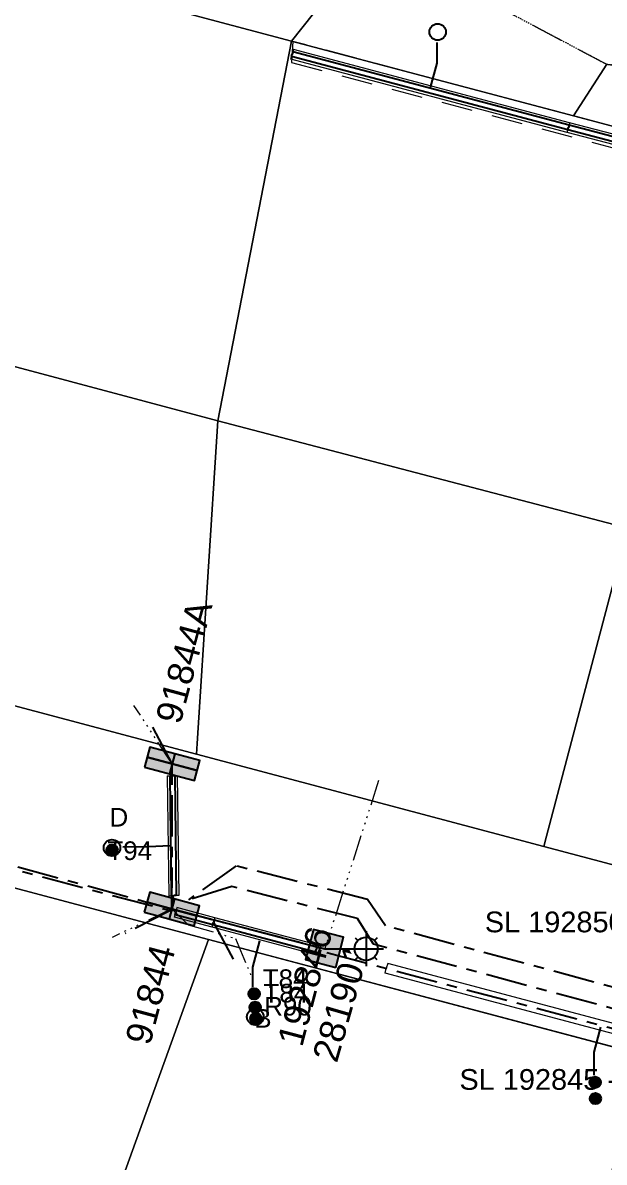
# Model space of a CAD drawing. Header units: metres. Extents: x 256054 to 262066, y 6173540 to 6179224.
# Drawn here: x 258637.4 to 258693.6, y 6175129 to 6175239 of the extents above; entities that cross this region are included whole.
import ezdxf
from ezdxf import colors
from ezdxf.entities.mleader import LeaderData, LeaderLine
from ezdxf.enums import TextEntityAlignment as Align
from ezdxf.math import Vec2, Vec3

# ---------------------------------------------------------------- set-up
doc = ezdxf.new("R2010")
doc.units = ezdxf.units.M
for name, pattern in [('Cable Exist UG', [7, 4, -1, 1, -1]), ('Dash', [5, 3, -2]), ('DASHED', [19.05, 12.7, -6.35]), ('HIDDEN2', [0.1875, 0.125, -0.0625]), ('PHANTOMX2', [5.6, 2.5, -0.5, 0.15, -0.5, 0.15, -0.5, 0.15, -0.5, 0.15, -0.5])]:
    doc.linetypes.add(name, pattern=pattern)
doc.layers.get('0').update_dxf_attribs({"color": 6})
for name, color, linetype, lineweight in [('_User Miscellaneous4', 191, 'Continuous', 13), ('_User Miscellaneous6', 11, 'Continuous', 13), ('Cadastre Developer_SP_EXT', 96, 'Continuous', 15), ('Cadastre Easements_SP_EXT', 96, 'DASHED', 15), ('Cadastre Land Parcels_SP_EXT', 96, 'Continuous', 15), ('Cadastre Other Property_SP_EXT', 96, 'DASHED', 15), ('Cadastre Roads_SP_EXT', 54, 'Continuous', 15), ('Mains_LV_EXT', 163, 'Continuous', 25), ('Mains_LV_SL_EXT', 135, 'Continuous', 25), ('Services_SP_EXT', 42, 'PHANTOMX2', 20)]:
    doc.layers.add(name, color=color, linetype=linetype, lineweight=lineweight)
for name, color, linetype in [('Duct_SP_EXT', 40, 'Continuous'), ('Equip_SP_SL_EXT', 7, 'Continuous'), ('SupportsUG_SP_LV_EXT', 7, 'Continuous'), ('SupportsUG_SP_LV_SL_EXT', 7, 'Continuous'), ('Trench_SP_EXT', 7, 'Continuous')]:
    doc.layers.add(name, color=color, linetype=linetype)
doc.styles.add('COLUMN_LABEL', font='arial.ttf', dxfattribs={"height": 2})
doc.styles.add('iecARIAL', font='arial.ttf', dxfattribs={"height": 2})
doc.styles.add('POLE_LABEL', font='arial.ttf', dxfattribs={"height": 2})
doc.styles.add('SL_LABEL', font='arial.ttf', dxfattribs={"height": 2})
doc.styles.get("Standard").update_dxf_attribs({"font": 'arial.ttf'})

# ---------------------------------------------------------------- blocks, each defined once
blk = doc.blocks.new('COLUMN_EXT')
blk.add_hatch(color=256).paths.add_polyline_path([(1.5, -1.5), (1.5, 1.5), (-1.5, 1.5), (-1.5, -1.5)])
blk.add_lwpolyline([(1.5, 1.5), (-1.5, 1.5), (-1.5, -1.5), (1.5, -1.5)], close=True)
at = {"flags": 1}
blk.add_attdef('Z', (-1.81, 2.35), '', height=0.2, rotation=180, dxfattribs=at)
at = {"flags": 9}
for tag, p in [('STREETNAME', (-1.81, 1.6)), ('LOCATION', (-1.81, 1.4)), ('SUBURB', (-1.81, 1.8)), ('LEGEND', (-1.81, 1.2)), ('USAGE', (-1.81, 1)), ('NOTES', (-1.81, 2)), ('COLUMN_TYPE', (-1.81, 0.4)), ('OWNED_BY', (-1.81, 0.6)), ('STATE', (-1.81, 0.8))]:
    blk.add_attdef(tag, text='', height=0.2, rotation=180, dxfattribs=at).set_placement(p, align=Align.MIDDLE_LEFT)
for tag, style, p in [('STRUCTURE_PLANT_NUMBER', 'POLE_LABEL', (-1.81, -0.03)), ('STREET_CODE', 'COLUMN_LABEL', (-1.81, 0.2))]:
    blk.add_attdef(tag, text='', height=0.2, rotation=180, dxfattribs=dict(at, style=style)).set_placement(p, align=Align.MIDDLE_LEFT)
at = {"style": 'COLUMN_LABEL', "width": 0.9, "flags": 8}
blk.add_attdef('ASSET_NUM', text='', height=2, rotation=270, dxfattribs=at).set_placement((2, -4), align=Align.MIDDLE_LEFT)
blk = doc.blocks.new('PILLAR_EXT')
blk.add_hatch(color=256).paths.add_polyline_path([(-2.5, 1), (-2.5, -1), (2.5, -1), (2.5, 1)])
for p, q in [((-2.5, 0), (2.5, 0)), ((0, 1), (0, -1))]:
    blk.add_line(p, q)
at = {"ltscale": 10}
blk.add_line((2.5, 0), (-2.5, 0), dxfattribs=at)
blk.add_lwpolyline([(-2.5, -1), (-1.25, -1), (1.25, -1), (2.5, -1), (2.5, 1), (-2.5, 1)], close=True)
at = {"width": 0.9, "flags": 8}
blk.add_attdef('ASSET_NUM', text='', height=2, rotation=90, dxfattribs=at).set_placement((-2, 4), align=Align.MIDDLE_LEFT)
for tag, p, flags in [('OWNED_BY', (0, -0.2), 9), ('STATE', (0, -0.4), 9), ('SUPPORT_TYPE', (0, -0.6), 9), ('USAGE', (0, -0.8), 9), ('LEGEND', (0, -1), 9), ('LOCATION', (0, -1.2), 9), ('STREETNAME', (0, -1.8), 9), ('SUBURB', (0, -2), 1), ('NOTES', (0, -1.4), 9), ('PARENT', (0, -1.6), 9)]:
    blk.add_attdef(tag, p, '', height=0.2, dxfattribs=dict(flags=flags))
blk = doc.blocks.new('DUCT_EXT')
blk.add_circle((0, 0.8), 0.8)
at = {"flags": 1}
blk.add_attdef('Z', (0, 0), '', height=0.2, dxfattribs=at)
at = {"flags": 9}
for tag, p in [('DUCT_CODE', (0, 0)), ('XSECT_TYPE', (0, -0.2)), ('STATE', (0, -0.6)), ('FB_REFERENCE', (0, -0.4)), ('NOTES', (0, -0.8))]:
    blk.add_attdef(tag, text='', height=0.2, dxfattribs=at).set_placement(p, align=Align.MIDDLE_LEFT)
blk = doc.blocks.new('SL_LANTERN_EXT')
at = {"flags": 9}
for tag, p in [('LRATECODE', (-7.4, 0)), ('LOUTREACHVOCAB', (-7.2, 0)), ('LOUTREACH', (-7, 0)), ('LANTNUMBER', (-6.6, 0)), ('LNEW', (-6.4, 0)), ('LMASTVOCAB', (-6.2, 0)), ('LMAST', (-6, 0)), ('LLAMPVOCAB', (-5.8, 0)), ('LLAMP', (-5.6, 0)), ('LEXIST', (-5.4, 0)), ('LCHARGE3PERCENT', (-5.2, 0)), ('LCHARGE3', (-5, 0)), ('LCHARGE2PERCENT', (-4.8, 0)), ('LCHARGE2', (-4.6, 0)), ('LCHARGE1PERCENT', (-4.4, 0)), ('LCHARGE1', (-4.2, 0)), ('LCATEGORY', (-4, 0)), ('LBRACKETVOCAB', (-3.8, 0)), ('LBRACKET', (-3.6, 0)), ('LKINGHEIGHT', (-3.4, 0)), ('CREPLACE', (-3.2, 0)), ('CREMOVE', (-3, 0)), ('CNUMBER', (-2.8, 0)), ('CNEW', (-2.6, 0)), ('CEXIST', (-2.4, 0)), ('USAGE', (-2.2, 0)), ('STATE', (-2, 0)), ('OWNED_BY', (-1.8, 0)), ('ORIENTATION', (-1.6, 0)), ('OPERATING_VOLTAGE', (-1.4, 0)), ('NO_PHASES', (-1.2, 0)), ('LANTERN_TYPE', (-1, 0)), ('LANTERN_PURPOSE', (-0.8, 0)), ('CONTROL_TYPE', (-0.6, 0)), ('CONSTRUCTED_VOLTAGE', (-0.4, 0))]:
    blk.add_attdef(tag, text='', height=0.001, rotation=270, dxfattribs=at).set_placement(p, align=Align.MIDDLE_LEFT)
at = {"style": 'SL_LABEL', "flags": 9}
blk.add_attdef('STREET_CODE', text='', height=0.001, rotation=270, dxfattribs=at).set_placement((0, 0), align=Align.MIDDLE_LEFT)
at = {"flags": 1}
blk.add_attdef('Z', (0, 0), '', height=0.001, rotation=270, dxfattribs=at)
at = {"width": 0.9}
blk.add_attdef('LNUMBER', text='', height=1, dxfattribs=at).set_placement((7, -1), align=Align.MIDDLE_LEFT)
at = {"flags": 9}
for tag, p in [('LREMOVE', (0, -7.6)), ('LREPLACE', (0, -7.8)), ('LTYPE', (0, -8)), ('LTYPEVOCAB', (0, -8.2)), ('LEGEND', (0, -8.4)), ('SUBURB', (0, -8.6)), ('STREETNAME', (0, -8.8)), ('LOCATION', (0, -9)), ('NOTES', (0, -9.2)), ('MAINTAINED_BY', (0, -9.86))]:
    blk.add_attdef(tag, text='', height=0.001, dxfattribs=at).set_placement(p, align=Align.MIDDLE_LEFT)
blk.add_attdef('OPERATED_BY', (0, -9.61), '', height=0.001, dxfattribs=at)
blk.add_wipeout([(5.69, 0), (5.06, -1.06), (4, -1.69), (2.94, -1.06), (2.31, 0), (2.94, 1.06), (4, 1.69), (5.06, 1.06)])
for p, q in [((4, 1.69), (4, 0)), ((0, 0), (4, 0)), ((2.94, 1.06), (3.2, 0.8)), ((5.06, 1.06), (4.8, 0.8)), ((2.94, -1.06), (3.2, -0.8)), ((4, 0), (5.69, 0)), ((4, 0), (4, -1.69)), ((5.06, -1.06), (4.8, -0.8))]:
    blk.add_line(p, q)
blk.add_circle((4, 0), 1.12)
blk = doc.blocks.new('CABLE_LARGE_EXT')
h = blk.add_hatch(color=256)
edge = h.paths.add_edge_path()
edge.add_arc((0, 0.55), 0.55, 0, 360)
blk.add_circle((0, 0.55), 0.55)
at = {"flags": 1}
blk.add_attdef('Z', (0, 0), '', height=0.2, dxfattribs=at)
at = {"flags": 9}
for tag, p in [('COND_CODE', (0, 0)), ('STATE', (0, -0.4)), ('XSECT_SIZE', (0, -0.6)), ('FB_REFERENCE', (0, -0.2)), ('NOTES', (0, -0.8))]:
    blk.add_attdef(tag, text='', height=0.2, dxfattribs=at).set_placement(p, align=Align.MIDDLE_LEFT)

msp = doc.modelspace()

# ---------------------------------------------------------------- linework, layer by layer
at = {"layer": '_User Miscellaneous4'}
for p, q in [((258663.28, 6175235.51), (258663.4, 6175235.97)), ((258689.99, 6175228.42), (258663.28, 6175235.51)), ((258663.53, 6175236.44), (258663.4, 6175235.97)), ((258690.23, 6175229.35), (258663.53, 6175236.44)), ((258689.99, 6175228.42), (258690.11, 6175228.89)), ((258690.23, 6175229.35), (258690.11, 6175228.89)), ((258711.28, 6175223.83), (258690.23, 6175229.35)), ((258711.04, 6175222.9), (258689.99, 6175228.42)), ((258651.34, 6175166.29), (258651.82, 6175166.3)), ((258651.34, 6175166.29), (258651.48, 6175154.71)), ((258652.3, 6175166.3), (258651.82, 6175166.3)), ((258652.3, 6175166.3), (258652.44, 6175154.72)), ((258651.48, 6175154.71), (258651.96, 6175154.72)), ((258652.44, 6175154.72), (258651.96, 6175154.72)), ((258652.03, 6175152.63), (258652.15, 6175153.09)), ((258652.27, 6175153.56), (258652.15, 6175153.09)), ((258655.93, 6175152.59), (258652.27, 6175153.56)), ((258655.68, 6175151.66), (258652.03, 6175152.63)), ((258655.68, 6175151.66), (258655.8, 6175152.12)), ((258655.93, 6175152.59), (258655.8, 6175152.12))]:
    msp.add_line(p, q, dxfattribs=at)
at = {"layer": 'Cadastre Developer_SP_EXT', "linetype": 'Dash'}
msp.add_lwpolyline([(258663.36, 6175235.17), (258746.41, 6175213.17), (258746.92, 6175215.08), (258663.47, 6175237.21), (258663.36, 6175235.17)], close=True, dxfattribs=at)
at = {"layer": 'Cadastre Easements_SP_EXT', "linetype": 'Dash'}
msp.add_lwpolyline([(258673.45, 6175245.72), (258693.83, 6175235), (258693.91, 6175234.99), (258694.69, 6175234.9), (258695.47, 6175234.86), (258696.26, 6175234.86), (258697.04, 6175234.9), (258697.82, 6175234.98), (258698.6, 6175235.1), (258699.37, 6175235.26), (258700.13, 6175235.46), (258700.87, 6175235.69), (258701.61, 6175235.97), (258702.33, 6175236.29), (258703.03, 6175236.64), (258703.71, 6175237.03), (258704.37, 6175237.46), (258705.01, 6175237.92), (258705.62, 6175238.41), (258706.2, 6175238.93), (258706.76, 6175239.49)], dxfattribs=at)
at = {"layer": 'Cadastre Land Parcels_SP_EXT', "linetype": 'Continuous'}
for points in [[(258667.59, 6175242.6), (258665.53, 6175247.77), (258660.93, 6175259.33), (258639.22, 6175313.9), (258614.58, 6175320.43), (258600.54, 6175268.3), (258597.7, 6175257.76), (258596.93, 6175254.87), (258604.82, 6175252.77), (258663.35, 6175237.25), (258667.59, 6175242.6)], [(258663.35, 6175237.25), (258604.82, 6175252.77), (258598.47, 6175233.77), (258593.01, 6175217.44), (258593.09, 6175217.42), (258656.23, 6175200.58), (258663.35, 6175237.25)], [(258690.6, 6175230.02), (258663.35, 6175237.25), (258656.23, 6175200.58), (258695.86, 6175190.19), (258697.92, 6175189.65), (258703.04, 6175208.99), (258707.74, 6175207.74), (258710.91, 6175219.7), (258745.7, 6175210.49), (258746.92, 6175215.08), (258690.6, 6175230.02)], [(258654.24, 6175169.42), (258656.23, 6175200.58), (258593.09, 6175217.42), (258593.01, 6175217.44), (258591.49, 6175212.9), (258583.25, 6175188.25), (258582.54, 6175187.39), (258654.17, 6175168.38), (258654.24, 6175169.42)], [(258687.98, 6175160.47), (258695.86, 6175190.19), (258656.23, 6175200.58), (258654.24, 6175169.42), (258654.17, 6175168.38), (258687.72, 6175159.48), (258687.98, 6175160.47)], [(258726.65, 6175150.19), (258726.67, 6175150.21), (258730.31, 6175152.32), (258735.66, 6175172.55), (258701.09, 6175182.6), (258702.63, 6175188.4), (258697.92, 6175189.65), (258695.86, 6175190.19), (258687.98, 6175160.47), (258687.72, 6175159.48), (258725.42, 6175149.48), (258726.65, 6175150.19)], [(258646.83, 6175126.9), (258655.32, 6175150.49), (258624.73, 6175158.61), (258607.65, 6175111.52), (258617.95, 6175108.8), (258638.17, 6175103.42), (258646.83, 6175126.9)], [(258697.37, 6175139.34), (258655.32, 6175150.49), (258646.83, 6175126.9), (258690.8, 6175115.15), (258697.37, 6175139.34)]]:
    msp.add_lwpolyline(points, close=True, dxfattribs=at)
for points in [[(258706.76, 6175239.49), (258706.2, 6175238.93), (258705.62, 6175238.41), (258705.01, 6175237.92), (258704.37, 6175237.46), (258703.71, 6175237.03), (258703.03, 6175236.64), (258702.33, 6175236.29), (258701.61, 6175235.97), (258700.87, 6175235.69), (258700.13, 6175235.46), (258699.37, 6175235.26), (258698.6, 6175235.1), (258697.82, 6175234.98), (258697.04, 6175234.9), (258696.26, 6175234.86), (258695.47, 6175234.86), (258694.69, 6175234.9), (258693.91, 6175234.99), (258693.83, 6175235), (258690.6, 6175230.02), (258746.92, 6175215.08), (258755.32, 6175246.85)], [(258667.59, 6175242.6), (258663.35, 6175237.25), (258690.6, 6175230.02), (258693.83, 6175235), (258693.91, 6175234.99), (258694.69, 6175234.9), (258695.47, 6175234.86), (258696.26, 6175234.86), (258697.04, 6175234.9), (258697.82, 6175234.98), (258698.6, 6175235.1), (258699.37, 6175235.26), (258700.13, 6175235.46), (258700.87, 6175235.69), (258701.61, 6175235.97), (258702.33, 6175236.29), (258703.03, 6175236.64), (258703.71, 6175237.03), (258704.37, 6175237.46), (258705.01, 6175237.92), (258705.62, 6175238.41), (258706.2, 6175238.93), (258706.76, 6175239.49)]]:
    msp.add_lwpolyline(points, dxfattribs=at)
at = {"layer": 'Cadastre Other Property_SP_EXT', "linetype": 'HIDDEN2'}
msp.add_lwpolyline([(258673.29, 6175245.86), (258693.83, 6175235), (258697.04, 6175234.9), (258700.47, 6175235.61), (258704.14, 6175237.2), (258707.79, 6175240.68)], dxfattribs=at)
at = {"layer": 'Duct_SP_EXT'}
for p, q in [((258663.34, 6175235.74), (258663.4, 6175235.97)), ((258690.05, 6175228.66), (258663.34, 6175235.74)), ((258663.46, 6175236.21), (258663.4, 6175235.97)), ((258690.17, 6175229.12), (258663.46, 6175236.21)), ((258690.05, 6175228.66), (258690.11, 6175228.89)), ((258690.17, 6175229.12), (258690.11, 6175228.89)), ((258711.22, 6175223.59), (258690.17, 6175229.12)), ((258711.1, 6175223.13), (258690.05, 6175228.66)), ((258651.58, 6175166.3), (258651.82, 6175166.3)), ((258651.58, 6175166.3), (258651.72, 6175154.71)), ((258652.06, 6175166.3), (258651.82, 6175166.3)), ((258652.06, 6175166.3), (258652.2, 6175154.72)), ((258651.72, 6175154.71), (258651.96, 6175154.72)), ((258652.2, 6175154.72), (258651.96, 6175154.72)), ((258652.09, 6175152.86), (258652.15, 6175153.09)), ((258655.74, 6175151.89), (258652.09, 6175152.86)), ((258652.21, 6175153.33), (258652.15, 6175153.09)), ((258655.87, 6175152.36), (258652.21, 6175153.33)), ((258655.74, 6175151.89), (258655.8, 6175152.12)), ((258655.87, 6175152.36), (258655.8, 6175152.12))]:
    msp.add_line(p, q, dxfattribs=at)
for points in [[(258677.4, 6175237.09), (258677.38, 6175235.11), (258676.76, 6175232.77)], [(258647.03, 6175159.44), (258649.57, 6175159.45), (258651.58, 6175159.55)], [(258659.62, 6175145.87), (258659.6, 6175147.82), (258660.27, 6175150.35)], [(258692.61, 6175137.37), (258692.61, 6175139.6), (258693.24, 6175142.02)]]:
    msp.add_lwpolyline(points, dxfattribs=at)
at = {"layer": 'Mains_LV_EXT', "linetype": 'Cable Exist UG'}
for points in [[(258594.71, 6175168.53), (258597.17, 6175170.23), (258608.66, 6175167.28), (258609.9, 6175164.89), (258651.79, 6175153.43)], [(258651.79, 6175153.43), (258651.81, 6175167.46)]]:
    msp.add_lwpolyline(points, dxfattribs=at)
at = {"layer": 'Services_SP_EXT'}
for points in [[(258651.81, 6175167.46), (258648.12, 6175173.08)], [(258651.79, 6175153.43), (258646, 6175150.69)], [(258651.79, 6175153.43), (258653.36, 6175151.91), (258657.93, 6175150.58), (258659.51, 6175146.8)]]:
    msp.add_lwpolyline(points, dxfattribs=at)
at = {"layer": 'Trench_SP_EXT', "linetype": 'Cable Exist UG'}
for points in [[(258651.81, 6175167.46), (258649.61, 6175171.59)], [(258651.82, 6175166.09), (258651.81, 6175167.46)], [(258606.93, 6175165.07), (258607.48, 6175164.92), (258625.18, 6175160.24), (258625.74, 6175160.1), (258625.74, 6175160.1), (258652.11, 6175153.14)], [(258651.79, 6175153.43), (258651.95, 6175154.76)], [(258651.79, 6175153.36), (258647.27, 6175151.05)], [(258655.8, 6175152.12), (258657.87, 6175148.26)]]:
    msp.add_lwpolyline(points, dxfattribs=at)

# ---------------------------------------------------------------- block references
at = {"layer": 'Duct_SP_EXT'}
for name, p in [('DUCT_EXT', (258677.47, 6175237.32)), ('DUCT_EXT', (258645.99, 6175158.54)), ('CABLE_LARGE_EXT', (258646, 6175158.56)), ('CABLE_LARGE_EXT', (258659.73, 6175144.69)), ('CABLE_LARGE_EXT', (258659.83, 6175143.39)), ('DUCT_EXT', (258659.84, 6175142.22)), ('CABLE_LARGE_EXT', (258659.91, 6175142.31)), ('CABLE_LARGE_EXT', (258692.69, 6175136.14)), ('CABLE_LARGE_EXT', (258692.72, 6175134.57))]:
    msp.add_blockref(name, p, dxfattribs=at)
at = {"layer": 'SupportsUG_SP_LV_EXT'}
ref = msp.add_blockref('PILLAR_EXT', (258651.81, 6175167.46), dxfattribs=dict(at, rotation=345.0124378480769))
ref.add_attrib('ASSET_NUM', '91844A', dxfattribs={"layer": '0', "height": 2.5, "rotation": 74.9001, "style": 'iecARIAL'}).set_placement((258653.31, 6175170.96), align=Align.BOTTOM_LEFT)
ref = msp.add_blockref('PILLAR_EXT', (258651.79, 6175153.43), dxfattribs=dict(at, rotation=344.9621839719105))
ref.add_attrib('ASSET_NUM', '91844', dxfattribs={"layer": '0', "height": 2.5, "rotation": 75.1207, "style": 'iecARIAL'}).set_placement((258650.94, 6175149.86), align=Align.MIDDLE_RIGHT)
at = {"layer": 'SupportsUG_SP_LV_SL_EXT'}
ref = msp.add_blockref('COLUMN_EXT', (258666.54, 6175149.62), dxfattribs=dict(at, rotation=255.4671701221394))
ref.add_attrib('ASSET_NUM', '281901', dxfattribs={"layer": '0', "height": 2.5, "rotation": 73.9797, "style": 'COLUMN_LABEL'}).set_placement((258668.54, 6175150.37), align=Align.TOP_RIGHT)

# ---------------------------------------------------------------- texts
at = {"layer": 'Duct_SP_EXT'}
for s, p in [('D', (258645.75, 6175161.39)), ('T94', (258645.54, 6175158.16)), ('B', (258659.74, 6175141.97))]:
    msp.add_text(s, height=1.8, dxfattribs=at).set_placement(p)

# ---------------------------------------------------------------- leaders
at = {"layer": '_User Miscellaneous6', "linetype": 'Continuous'}
ml = msp.add_multileader_mtext('Standard', dxfattribs=at)
ml.set_content('SL 192850 - 80W MF', color=256)
ml.set_leader_properties()
ml.build(insert=Vec2(0, 0))
ml.multileader.update_dxf_attribs({"leader_type": 2, "has_text_frame": 1, "text_left_attachment_type": 2, "text_right_attachment_type": 2, "dogleg_length": 0.01, "arrow_head_size": 2.5})
ctx = ml.context
ctx.base_point, ctx.char_height, ctx.arrow_head_size, ctx.landing_gap_size, ctx.plane_origin = Vec3(258681.28, 6175152.15), 2, 2.5, 1, Vec3(258717.91, 6175150.07)
ctx.left_attachment, ctx.right_attachment, ctx.text_align_type = 2, 2, 2
notes = []
notes.append((ctx, [(0, (1, 1, 0), (258709.59, 6175152.15), (-1, 0), 0.01, [(0, [(258717.91, 6175150.07)], 0, [])])]))
ctx.mtext.insert, ctx.mtext.alignment, ctx.mtext.flow_direction = Vec3(258708.58, 6175153.18), 3, 5
ml = msp.add_multileader_mtext('Standard', dxfattribs=at)
ml.set_content('SL 192845 - 80 MF URD', color=256)
ml.set_leader_properties()
ml.build(insert=Vec2(0, 0))
ml.multileader.update_dxf_attribs({"leader_type": 2, "has_text_frame": 1, "text_left_attachment_type": 2, "text_right_attachment_type": 2, "dogleg_length": 0.01, "arrow_head_size": 2.5})
ctx = ml.context
ctx.base_point, ctx.char_height, ctx.arrow_head_size, ctx.landing_gap_size, ctx.plane_origin = Vec3(258678.85, 6175136.94), 2, 2.5, 1, Vec3(258719.65, 6175134.86)
ctx.left_attachment, ctx.right_attachment, ctx.text_align_type = 2, 2, 2
notes.append((ctx, [(0, (1, 1, 0), (258711.33, 6175136.94), (-1, 0), 0.01, [(0, [(258719.65, 6175134.86)], 0, [])])]))
ctx.mtext.insert, ctx.mtext.alignment, ctx.mtext.flow_direction = Vec3(258710.32, 6175137.97), 3, 5
for ctx, leaders in notes:
    for number, flags, end, landing, length, lines in leaders:
        leader = LeaderData()
        leader.index, (leader.has_last_leader_line, leader.has_dogleg_vector, leader.attachment_direction) = number, flags
        leader.last_leader_point, leader.dogleg_vector, leader.dogleg_length = Vec3(end), Vec3(landing), length
        for number, points, colour, breaks in lines:
            line = LeaderLine()
            line.index, line.vertices, line.color, line.breaks = number, Vec3.list(points), colors.encode_raw_color(colour), breaks
            leader.lines.append(line)
        ctx.leaders.append(leader)

# ---------------------------------------------------------------- next in the draw order: block references
at = {"layer": 'Equip_SP_SL_EXT'}
ref = msp.add_blockref('SL_LANTERN_EXT', (258666.56, 6175149.59), dxfattribs=at)
ref.add_attrib('ASSET_NUM', '192846', dxfattribs={"layer": '0', "height": 2.5, "rotation": 75.2492, "style": 'iecARIAL'}).set_placement((258668.06, 6175151.09), align=Align.BOTTOM_RIGHT)

# ---------------------------------------------------------------- next in the draw order: linework, layer by layer
at = {"layer": '_User Miscellaneous4'}
for p, q in [((258665.84, 6175149.97), (258655.93, 6175152.59)), ((258665.6, 6175149.04), (258655.68, 6175151.66)), ((258665.84, 6175149.97), (258665.72, 6175149.5)), ((258666.16, 6175149.89), (258665.84, 6175149.97)), ((258666.16, 6175149.89), (258666.03, 6175149.42)), ((258665.6, 6175149.04), (258665.72, 6175149.5)), ((258665.91, 6175148.96), (258665.6, 6175149.04)), ((258665.91, 6175148.96), (258666.03, 6175149.42)), ((258672.39, 6175147.24), (258672.51, 6175147.7)), ((258672.64, 6175148.17), (258672.51, 6175147.7)), ((258712.4, 6175137.59), (258672.64, 6175148.17)), ((258712.16, 6175136.66), (258672.39, 6175147.24))]:
    msp.add_line(p, q, dxfattribs=at)
at = {"layer": 'Cadastre Roads_SP_EXT', "linetype": 'Continuous'}
msp.add_lwpolyline([(258624.73, 6175158.61), (258655.32, 6175150.49), (258721.07, 6175133.05), (258723.25, 6175141.27), (258725.42, 6175149.48), (258687.72, 6175159.48), (258654.17, 6175168.38), (258582.54, 6175187.39)], dxfattribs=at)
at = {"layer": 'Duct_SP_EXT'}
for p, q in [((258665.66, 6175149.27), (258655.74, 6175151.89)), ((258665.78, 6175149.74), (258655.87, 6175152.36)), ((258665.78, 6175149.74), (258665.72, 6175149.5)), ((258666.09, 6175149.65), (258665.78, 6175149.74)), ((258666.09, 6175149.65), (258666.03, 6175149.42)), ((258665.66, 6175149.27), (258665.72, 6175149.5)), ((258665.97, 6175149.19), (258665.66, 6175149.27)), ((258665.97, 6175149.19), (258666.03, 6175149.42))]:
    msp.add_line(p, q, dxfattribs=at)
at = {"layer": 'Mains_LV_EXT', "linetype": 'Cable Exist UG'}
for points in [[(258719.29, 6175170.06), (258713.04, 6175173.04), (258713.04, 6175173.04), (258710.06, 6175161.11), (258726.95, 6175156.77), (258723.21, 6175141.75), (258720.22, 6175141.05), (258719.61, 6175139.1), (258672.42, 6175151.8), (258670.69, 6175154.36), (258657.99, 6175157.59), (258653.39, 6175154.31)], [(258719.29, 6175170.06), (258715.25, 6175170.32), (258715.25, 6175170.32), (258713.46, 6175163.42), (258730.81, 6175158.95), (258725.91, 6175140.38), (258725.91, 6175140.38), (258722.5, 6175138.26), (258719.86, 6175136.94), (258671.26, 6175150.04), (258669.72, 6175152.51), (258657.57, 6175155.59), (258653.39, 6175154.31)]]:
    msp.add_lwpolyline(points, dxfattribs=at)
at = {"layer": 'Mains_LV_SL_EXT', "linetype": 'Cable Exist UG'}
msp.add_lwpolyline([(258651.79, 6175153.43), (258666.56, 6175149.59)], dxfattribs=at)
at = {"layer": 'Services_SP_EXT'}
msp.add_lwpolyline([(258671.76, 6175165.83), (258666.56, 6175149.59)], dxfattribs=at)
at = {"layer": 'Trench_SP_EXT', "linetype": 'Cable Exist UG'}
msp.add_lwpolyline([(258666.76, 6175149.23), (258697.87, 6175140.97), (258698.87, 6175140.7), (258698.87, 6175140.7), (258720.69, 6175134.89), (258721.21, 6175134.75)], dxfattribs=at)

# ---------------------------------------------------------------- next in the draw order: texts
at = {"layer": 'Duct_SP_EXT'}
for s, p in [('T84', (258660.56, 6175145.8)), ('T84', (258660.63, 6175144.4)), ('R90', (258660.7, 6175143.14))]:
    msp.add_text(s, height=1.8, dxfattribs=at).set_placement(p)

doc.saveas('drawing.dxf')
